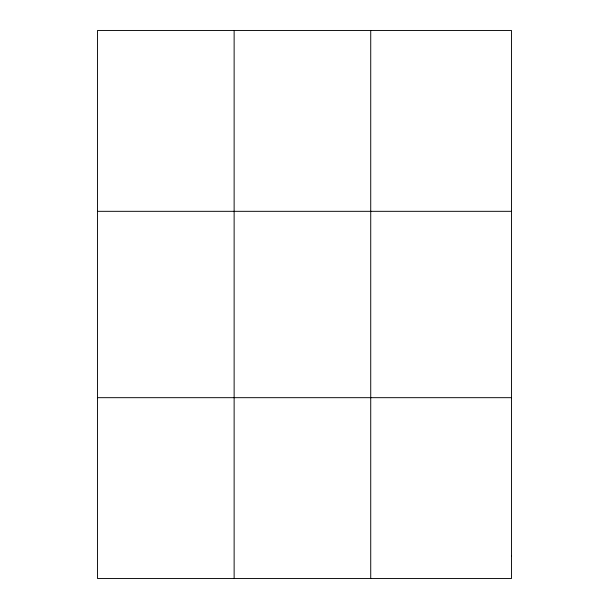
<?xml version="1.0" encoding="UTF-8"?>
<svg xmlns="http://www.w3.org/2000/svg" width="609" height="609" viewBox="0 0 609 609"><rect width="100%" height="100%" fill="white"/><g stroke="black" fill="none" stroke-linecap="round" stroke-linejoin="round"><path stroke-width="0.91" d="M234.13 30.45L234.13 578.55M370.729 30.45L370.729 578.55M97.539 211.323L511.461 211.323M97.539 397.677L511.461 397.677M511.461 555.941L511.461 578.55L97.539 578.55L97.539 30.45L511.461 30.45L511.461 555.941"/></g></svg>
